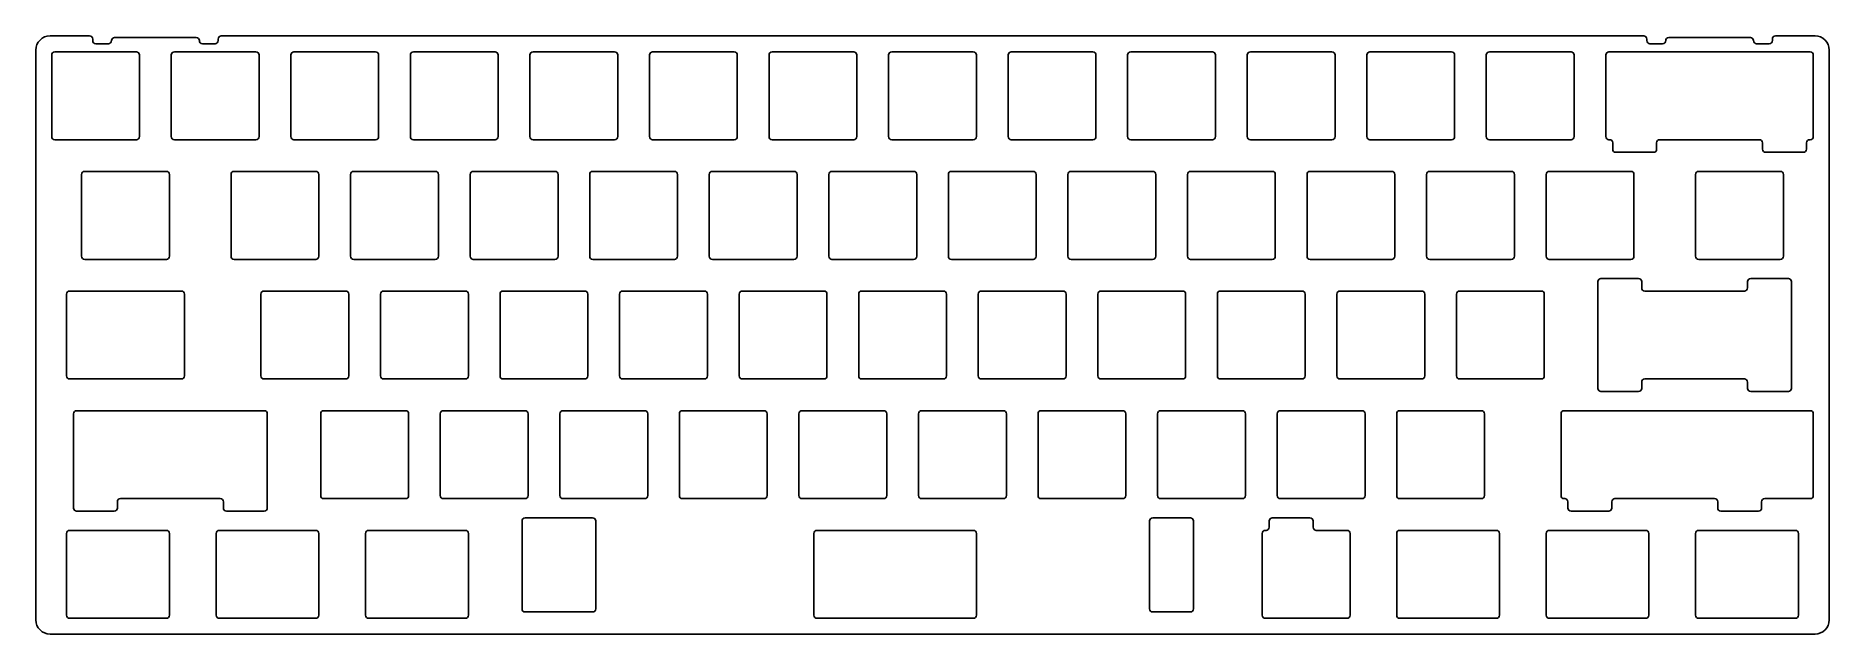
# Model space of a CAD drawing. Extents: x 119 to 404, y 100 to 195.
import ezdxf

# ---------------------------------------------------------------- set-up
doc = ezdxf.new("R2010")
doc.units = 0
doc.header["$LTSCALE"] = 12.7
doc.layers.add('VISIBLE', color=7, linetype='CONTINUOUS')

msp = doc.modelspace()

# ---------------------------------------------------------------- linework, layer by layer
at = {"layer": 'VISIBLE'}
for p, q in [((120.86, 194.97), (127.16, 194.97)), ((127.66, 194.47), (127.66, 194.22)), ((144.16, 194.72), (131.16, 194.72)), ((147.66, 194.47), (147.66, 194.22)), ((148.16, 194.97), (374.81, 194.97)), ((375.31, 194.47), (375.31, 194.22)), ((378.81, 194.72), (391.81, 194.72)), ((395.31, 194.47), (395.31, 194.22)), ((395.81, 194.97), (402.11, 194.97)), ((118.61, 192.72), (118.61, 101.97)), ((121.13, 191.94), (121.13, 178.94)), ((121.63, 192.44), (134.63, 192.44)), ((128.16, 193.72), (130.16, 193.72)), ((135.13, 191.94), (135.13, 178.94)), ((140.18, 191.94), (140.18, 178.94)), ((140.68, 192.44), (153.68, 192.44)), ((147.16, 193.72), (145.16, 193.72)), ((154.18, 191.94), (154.18, 178.94)), ((159.23, 191.94), (159.23, 178.94)), ((159.73, 192.44), (172.73, 192.44)), ((173.23, 191.94), (173.23, 178.94)), ((178.28, 191.94), (178.28, 178.94)), ((178.78, 192.44), (191.78, 192.44)), ((192.28, 191.94), (192.28, 178.94)), ((197.33, 191.94), (197.33, 178.94)), ((197.83, 192.44), (210.83, 192.44)), ((211.33, 191.94), (211.33, 178.94)), ((216.38, 191.94), (216.38, 178.94)), ((216.88, 192.44), (229.88, 192.44)), ((230.38, 191.94), (230.38, 178.94)), ((235.43, 191.94), (235.43, 178.94)), ((235.93, 192.44), (248.93, 192.44)), ((249.43, 191.94), (249.43, 178.94)), ((254.48, 191.94), (254.48, 178.94)), ((254.98, 192.44), (267.98, 192.44)), ((268.48, 191.94), (268.48, 178.94)), ((273.53, 191.94), (273.53, 178.94)), ((274.03, 192.44), (287.03, 192.44)), ((287.53, 191.94), (287.53, 178.94)), ((292.58, 191.94), (292.58, 178.94)), ((293.08, 192.44), (306.08, 192.44)), ((306.58, 191.94), (306.58, 178.94)), ((311.63, 191.94), (311.63, 178.94)), ((312.13, 192.44), (325.13, 192.44)), ((325.63, 191.94), (325.63, 178.94)), ((330.68, 191.94), (330.68, 178.94)), ((331.18, 192.44), (344.18, 192.44)), ((344.68, 191.94), (344.68, 178.94)), ((349.73, 191.94), (349.73, 178.94)), ((350.23, 192.44), (363.23, 192.44)), ((363.73, 191.94), (363.73, 178.94)), ((368.78, 191.94), (368.78, 178.94)), ((369.28, 192.44), (401.33, 192.44)), ((375.81, 193.72), (377.81, 193.72)), ((394.81, 193.72), (392.81, 193.72)), ((401.83, 191.94), (401.83, 178.94)), ((404.36, 192.72), (404.36, 101.97)), ((121.63, 178.44), (134.63, 178.44)), ((140.68, 178.44), (153.68, 178.44)), ((159.73, 178.44), (172.73, 178.44)), ((178.78, 178.44), (191.78, 178.44)), ((197.83, 178.44), (210.83, 178.44)), ((216.88, 178.44), (229.88, 178.44)), ((235.93, 178.44), (248.93, 178.44)), ((254.98, 178.44), (267.98, 178.44)), ((274.03, 178.44), (287.03, 178.44)), ((293.08, 178.44), (306.08, 178.44)), ((312.13, 178.44), (325.13, 178.44)), ((331.18, 178.44), (344.18, 178.44)), ((350.23, 178.44), (363.23, 178.44)), ((369.28, 178.44), (369.37, 178.44)), ((369.87, 177.94), (369.87, 176.94)), ((376.87, 177.94), (376.87, 176.94)), ((377.37, 178.44), (393.25, 178.44)), ((393.75, 177.94), (393.75, 176.94)), ((400.75, 177.94), (400.75, 176.94)), ((401.25, 178.44), (401.33, 178.44)), ((370.37, 176.44), (376.37, 176.44)), ((394.25, 176.44), (400.25, 176.44)), ((125.9, 172.89), (125.9, 159.89)), ((126.4, 173.39), (139.4, 173.39)), ((139.9, 172.89), (139.9, 159.89)), ((149.71, 172.89), (149.71, 159.89)), ((150.21, 173.39), (163.21, 173.39)), ((163.71, 172.89), (163.71, 159.89)), ((168.76, 172.89), (168.76, 159.89)), ((169.26, 173.39), (182.26, 173.39)), ((182.76, 172.89), (182.76, 159.89)), ((187.81, 172.89), (187.81, 159.89)), ((188.31, 173.39), (201.31, 173.39)), ((201.81, 172.89), (201.81, 159.89)), ((206.86, 172.89), (206.86, 159.89)), ((207.36, 173.39), (220.36, 173.39)), ((220.86, 172.89), (220.86, 159.89)), ((225.91, 172.89), (225.91, 159.89)), ((226.41, 173.39), (239.41, 173.39)), ((239.91, 172.89), (239.91, 159.89)), ((244.96, 172.89), (244.96, 159.89)), ((245.46, 173.39), (258.46, 173.39)), ((258.96, 172.89), (258.96, 159.89)), ((264.01, 172.89), (264.01, 159.89)), ((264.51, 173.39), (277.51, 173.39)), ((278.01, 172.89), (278.01, 159.89)), ((283.06, 172.89), (283.06, 159.89)), ((283.56, 173.39), (296.56, 173.39)), ((297.06, 172.89), (297.06, 159.89)), ((302.11, 172.89), (302.11, 159.89)), ((302.61, 173.39), (315.61, 173.39)), ((316.11, 172.89), (316.11, 159.89)), ((321.16, 172.89), (321.16, 159.89)), ((321.66, 173.39), (334.66, 173.39)), ((335.16, 172.89), (335.16, 159.89)), ((340.21, 172.89), (340.21, 159.89)), ((340.71, 173.39), (353.71, 173.39)), ((354.21, 172.89), (354.21, 159.89)), ((359.26, 172.89), (359.26, 159.89)), ((359.76, 173.39), (372.76, 173.39)), ((373.26, 172.89), (373.26, 159.89)), ((383.07, 172.89), (383.07, 159.89)), ((383.57, 173.39), (396.57, 173.39)), ((397.07, 172.89), (397.07, 159.89)), ((126.4, 159.39), (139.4, 159.39)), ((150.21, 159.39), (163.21, 159.39)), ((169.26, 159.39), (182.26, 159.39)), ((188.31, 159.39), (201.31, 159.39)), ((207.36, 159.39), (220.36, 159.39)), ((226.41, 159.39), (239.41, 159.39)), ((245.46, 159.39), (258.46, 159.39)), ((264.51, 159.39), (277.51, 159.39)), ((283.56, 159.39), (296.56, 159.39)), ((302.61, 159.39), (315.61, 159.39)), ((321.66, 159.39), (334.66, 159.39)), ((340.71, 159.39), (353.71, 159.39)), ((359.76, 159.39), (372.76, 159.39)), ((383.57, 159.39), (396.57, 159.39)), ((124.01, 154.34), (141.78, 154.34)), ((154.97, 154.34), (167.97, 154.34)), ((174.02, 154.34), (187.02, 154.34)), ((193.07, 154.34), (206.07, 154.34)), ((212.12, 154.34), (225.12, 154.34)), ((231.17, 154.34), (244.17, 154.34)), ((250.22, 154.34), (263.22, 154.34)), ((269.27, 154.34), (282.27, 154.34)), ((288.32, 154.34), (301.32, 154.34)), ((307.37, 154.34), (320.37, 154.34)), ((326.42, 154.34), (339.42, 154.34)), ((345.47, 154.34), (358.47, 154.34)), ((367.49, 155.84), (367.49, 138.84)), ((373.99, 156.34), (367.99, 156.34)), ((374.49, 154.84), (374.49, 155.84)), ((374.99, 154.34), (390.86, 154.34)), ((391.36, 154.84), (391.36, 155.84)), ((397.86, 156.34), (391.86, 156.34)), ((398.36, 138.84), (398.36, 155.84)), ((123.51, 153.84), (123.51, 140.84)), ((142.28, 153.84), (142.28, 140.84)), ((154.47, 153.84), (154.47, 140.84)), ((168.47, 153.84), (168.47, 140.84)), ((173.52, 153.84), (173.52, 140.84)), ((187.52, 153.84), (187.52, 140.84)), ((192.57, 153.84), (192.57, 140.84)), ((206.57, 153.84), (206.57, 140.84)), ((211.62, 153.84), (211.62, 140.84)), ((225.62, 153.84), (225.62, 140.84)), ((230.67, 153.84), (230.67, 140.84)), ((244.67, 153.84), (244.67, 140.84)), ((249.72, 153.84), (249.72, 140.84)), ((263.72, 153.84), (263.72, 140.84)), ((268.77, 153.84), (268.77, 140.84)), ((282.77, 153.84), (282.77, 140.84)), ((287.82, 153.84), (287.82, 140.84)), ((301.82, 153.84), (301.82, 140.84)), ((306.87, 153.84), (306.87, 140.84)), ((320.87, 153.84), (320.87, 140.84)), ((325.92, 153.84), (325.92, 140.84)), ((339.92, 153.84), (339.92, 140.84)), ((344.97, 153.84), (344.97, 140.84)), ((358.97, 153.84), (358.97, 140.84)), ((124.01, 140.34), (141.78, 140.34)), ((154.97, 140.34), (167.97, 140.34)), ((174.02, 140.34), (187.02, 140.34)), ((193.07, 140.34), (206.07, 140.34)), ((212.12, 140.34), (225.12, 140.34)), ((231.17, 140.34), (244.17, 140.34)), ((250.22, 140.34), (263.22, 140.34)), ((269.27, 140.34), (282.27, 140.34)), ((288.32, 140.34), (301.32, 140.34)), ((307.37, 140.34), (320.37, 140.34)), ((326.42, 140.34), (339.42, 140.34)), ((345.47, 140.34), (358.47, 140.34)), ((374.99, 140.34), (390.86, 140.34)), ((367.99, 138.34), (373.99, 138.34)), ((374.49, 139.84), (374.49, 138.84)), ((391.36, 139.84), (391.36, 138.84)), ((391.86, 138.34), (397.86, 138.34)), ((124.6, 134.79), (124.6, 119.79)), ((125.1, 135.29), (154.98, 135.29)), ((155.48, 134.79), (155.48, 119.79)), ((164, 134.79), (164, 121.79)), ((164.5, 135.29), (177.5, 135.29)), ((178, 134.79), (178, 121.79)), ((183.05, 134.79), (183.05, 121.79)), ((183.55, 135.29), (196.55, 135.29)), ((197.05, 134.79), (197.05, 121.79)), ((202.1, 134.79), (202.1, 121.79)), ((202.6, 135.29), (215.6, 135.29)), ((216.1, 134.79), (216.1, 121.79)), ((221.15, 134.79), (221.15, 121.79)), ((221.65, 135.29), (234.65, 135.29)), ((235.15, 134.79), (235.15, 121.79)), ((240.2, 134.79), (240.2, 121.79)), ((240.7, 135.29), (253.7, 135.29)), ((254.2, 134.79), (254.2, 121.79)), ((259.25, 134.79), (259.25, 121.79)), ((259.75, 135.29), (272.75, 135.29)), ((273.25, 134.79), (273.25, 121.79)), ((278.3, 134.79), (278.3, 121.79)), ((278.8, 135.29), (291.8, 135.29)), ((292.3, 134.79), (292.3, 121.79)), ((297.35, 134.79), (297.35, 121.79)), ((297.85, 135.29), (310.85, 135.29)), ((311.35, 134.79), (311.35, 121.79)), ((316.4, 134.79), (316.4, 121.79)), ((316.9, 135.29), (329.9, 135.29)), ((330.4, 134.79), (330.4, 121.79)), ((335.45, 134.79), (335.45, 121.79)), ((335.95, 135.29), (348.95, 135.29)), ((349.45, 134.79), (349.45, 121.79)), ((361.64, 134.79), (361.64, 121.79)), ((362.14, 135.29), (401.33, 135.29)), ((401.83, 134.79), (401.83, 121.79)), ((131.6, 120.79), (131.6, 119.79)), ((132.1, 121.29), (147.98, 121.29)), ((148.48, 120.79), (148.48, 119.79)), ((164.5, 121.29), (177.5, 121.29)), ((183.55, 121.29), (196.55, 121.29)), ((202.6, 121.29), (215.6, 121.29)), ((221.65, 121.29), (234.65, 121.29)), ((240.7, 121.29), (253.7, 121.29)), ((259.75, 121.29), (272.75, 121.29)), ((278.8, 121.29), (291.8, 121.29)), ((297.85, 121.29), (310.85, 121.29)), ((316.9, 121.29), (329.9, 121.29)), ((335.95, 121.29), (348.95, 121.29)), ((362.14, 121.29), (362.23, 121.29)), ((362.73, 120.79), (362.73, 119.79)), ((369.73, 120.79), (369.73, 119.79)), ((370.23, 121.29), (386.1, 121.29)), ((386.6, 120.79), (386.6, 119.79)), ((393.6, 120.79), (393.6, 119.79)), ((394.1, 121.29), (401.33, 121.29)), ((125.1, 119.29), (131.1, 119.29)), ((148.98, 119.29), (154.98, 119.29)), ((196.08, 103.74), (196.08, 117.74)), ((207.33, 118.24), (196.58, 118.24)), ((207.83, 103.74), (207.83, 117.74)), ((296.08, 103.74), (296.08, 117.74)), ((302.58, 118.24), (296.58, 118.24)), ((303.08, 103.74), (303.08, 117.74)), ((315.13, 116.74), (315.13, 117.74)), ((321.63, 118.24), (315.63, 118.24)), ((322.13, 116.74), (322.13, 117.74)), ((363.23, 119.29), (369.23, 119.29)), ((387.1, 119.29), (393.1, 119.29)), ((123.51, 115.74), (123.51, 102.74)), ((124.01, 116.24), (139.4, 116.24)), ((139.9, 115.74), (139.9, 102.74)), ((147.33, 115.74), (147.33, 102.74)), ((147.83, 116.24), (163.21, 116.24)), ((163.71, 115.74), (163.71, 102.74)), ((171.14, 115.74), (171.14, 102.74)), ((171.64, 116.24), (187.02, 116.24)), ((187.52, 115.74), (187.52, 102.74)), ((242.58, 115.74), (242.58, 102.74)), ((243.08, 116.24), (267.98, 116.24)), ((268.48, 115.74), (268.48, 102.74)), ((314.01, 115.74), (314.01, 102.74)), ((314.51, 116.24), (314.63, 116.24)), ((322.63, 116.24), (327.51, 116.24)), ((328.01, 115.74), (328.01, 102.74)), ((335.45, 115.74), (335.45, 102.74)), ((335.95, 116.24), (351.33, 116.24)), ((351.83, 115.74), (351.83, 102.74)), ((359.26, 115.74), (359.26, 102.74)), ((359.76, 116.24), (375.14, 116.24)), ((375.64, 115.74), (375.64, 102.74)), ((383.07, 115.74), (383.07, 102.74)), ((383.57, 116.24), (398.95, 116.24)), ((399.45, 115.74), (399.45, 102.74)), ((207.33, 103.24), (196.58, 103.24)), ((302.58, 103.24), (296.58, 103.24)), ((124.01, 102.24), (139.4, 102.24)), ((147.83, 102.24), (163.21, 102.24)), ((171.64, 102.24), (187.02, 102.24)), ((243.08, 102.24), (267.98, 102.24)), ((314.51, 102.24), (327.51, 102.24)), ((335.95, 102.24), (351.33, 102.24)), ((359.76, 102.24), (375.14, 102.24)), ((383.57, 102.24), (398.95, 102.24)), ((120.86, 99.72), (402.11, 99.72))]:
    msp.add_line(p, q, dxfattribs=at)
for centre, radius, start, end in [((120.86, 192.72), 2.25, 90, 180), ((127.16, 194.47), 0.5, 0, 90), ((131.16, 194.22), 0.5, 90, 180), ((144.16, 194.22), 0.5, 0, 90), ((148.16, 194.47), 0.5, 90, 180), ((374.81, 194.47), 0.5, 0, 90), ((378.81, 194.22), 0.5, 90, 180), ((391.81, 194.22), 0.5, 0, 90), ((395.81, 194.47), 0.5, 90, 180), ((402.11, 192.72), 2.25, 0, 90), ((121.63, 191.94), 0.5, 90, 180), ((128.16, 194.22), 0.5, 180, 270), ((130.16, 194.22), 0.5, 270, 0), ((134.63, 191.94), 0.5, 0, 90), ((140.68, 191.94), 0.5, 90, 180), ((145.16, 194.22), 0.5, 180, 270), ((147.16, 194.22), 0.5, 270, 0), ((153.68, 191.94), 0.5, 0, 90), ((159.73, 191.94), 0.5, 90, 180), ((172.73, 191.94), 0.5, 0, 90), ((178.78, 191.94), 0.5, 90, 180), ((191.78, 191.94), 0.5, 0, 90), ((197.83, 191.94), 0.5, 90, 180), ((210.83, 191.94), 0.5, 0, 90), ((216.88, 191.94), 0.5, 90, 180), ((229.88, 191.94), 0.5, 0, 90), ((235.93, 191.94), 0.5, 90, 180), ((248.93, 191.94), 0.5, 0, 90), ((254.98, 191.94), 0.5, 90, 180), ((267.98, 191.94), 0.5, 0, 90), ((274.03, 191.94), 0.5, 90, 180), ((287.03, 191.94), 0.5, 0, 90), ((293.08, 191.94), 0.5, 90, 180), ((306.08, 191.94), 0.5, 0, 90), ((312.13, 191.94), 0.5, 90, 180), ((325.13, 191.94), 0.5, 0, 90), ((331.18, 191.94), 0.5, 90, 180), ((344.18, 191.94), 0.5, 0, 90), ((350.23, 191.94), 0.5, 90, 180), ((363.23, 191.94), 0.5, 0, 90), ((369.28, 191.94), 0.5, 90, 180), ((375.81, 194.22), 0.5, 180, 270), ((377.81, 194.22), 0.5, 270, 0), ((392.81, 194.22), 0.5, 180, 270), ((394.81, 194.22), 0.5, 270, 0), ((401.33, 191.94), 0.5, 0, 90), ((121.63, 178.94), 0.5, 180, 270), ((134.63, 178.94), 0.5, 270, 0), ((140.68, 178.94), 0.5, 180, 270), ((153.68, 178.94), 0.5, 270, 0), ((159.73, 178.94), 0.5, 180, 270), ((172.73, 178.94), 0.5, 270, 0), ((178.78, 178.94), 0.5, 180, 270), ((191.78, 178.94), 0.5, 270, 0), ((197.83, 178.94), 0.5, 180, 270), ((210.83, 178.94), 0.5, 270, 0), ((216.88, 178.94), 0.5, 180, 270), ((229.88, 178.94), 0.5, 270, 0), ((235.93, 178.94), 0.5, 180, 270), ((248.93, 178.94), 0.5, 270, 0), ((254.98, 178.94), 0.5, 180, 270), ((267.98, 178.94), 0.5, 270, 0), ((274.03, 178.94), 0.5, 180, 270), ((287.03, 178.94), 0.5, 270, 0), ((293.08, 178.94), 0.5, 180, 270), ((306.08, 178.94), 0.5, 270, 0), ((312.13, 178.94), 0.5, 180, 270), ((325.13, 178.94), 0.5, 270, 0), ((331.18, 178.94), 0.5, 180, 270), ((344.18, 178.94), 0.5, 270, 0), ((350.23, 178.94), 0.5, 180, 270), ((363.23, 178.94), 0.5, 270, 0), ((369.28, 178.94), 0.5, 180, 270), ((369.37, 177.94), 0.5, 0, 90), ((377.37, 177.94), 0.5, 90, 180), ((393.25, 177.94), 0.5, 0, 90), ((401.25, 177.94), 0.5, 90, 180), ((401.33, 178.94), 0.5, 270, 0), ((370.37, 176.94), 0.5, 180, 270), ((376.37, 176.94), 0.5, 270, 0), ((394.25, 176.94), 0.5, 180, 270), ((400.25, 176.94), 0.5, 270, 0), ((126.4, 172.89), 0.5, 90, 180), ((139.4, 172.89), 0.5, 0, 90), ((150.21, 172.89), 0.5, 90, 180), ((163.21, 172.89), 0.5, 0, 90), ((169.26, 172.89), 0.5, 90, 180), ((182.26, 172.89), 0.5, 0, 90), ((188.31, 172.89), 0.5, 90, 180), ((201.31, 172.89), 0.5, 0, 90), ((207.36, 172.89), 0.5, 90, 180), ((220.36, 172.89), 0.5, 0, 90), ((226.41, 172.89), 0.5, 90, 180), ((239.41, 172.89), 0.5, 0, 90), ((245.46, 172.89), 0.5, 90, 180), ((258.46, 172.89), 0.5, 0, 90), ((264.51, 172.89), 0.5, 90, 180), ((277.51, 172.89), 0.5, 0, 90), ((283.56, 172.89), 0.5, 90, 180), ((296.56, 172.89), 0.5, 0, 90), ((302.61, 172.89), 0.5, 90, 180), ((315.61, 172.89), 0.5, 0, 90), ((321.66, 172.89), 0.5, 90, 180), ((334.66, 172.89), 0.5, 0, 90), ((340.71, 172.89), 0.5, 90, 180), ((353.71, 172.89), 0.5, 0, 90), ((359.76, 172.89), 0.5, 90, 180), ((372.76, 172.89), 0.5, 0, 90), ((383.57, 172.89), 0.5, 90, 180), ((396.57, 172.89), 0.5, 0, 90), ((126.4, 159.89), 0.5, 180, 270), ((139.4, 159.89), 0.5, 270, 0), ((150.21, 159.89), 0.5, 180, 270), ((163.21, 159.89), 0.5, 270, 0), ((169.26, 159.89), 0.5, 180, 270), ((182.26, 159.89), 0.5, 270, 0), ((188.31, 159.89), 0.5, 180, 270), ((201.31, 159.89), 0.5, 270, 0), ((207.36, 159.89), 0.5, 180, 270), ((220.36, 159.89), 0.5, 270, 0), ((226.41, 159.89), 0.5, 180, 270), ((239.41, 159.89), 0.5, 270, 0), ((245.46, 159.89), 0.5, 180, 270), ((258.46, 159.89), 0.5, 270, 0), ((264.51, 159.89), 0.5, 180, 270), ((277.51, 159.89), 0.5, 270, 0), ((283.56, 159.89), 0.5, 180, 270), ((296.56, 159.89), 0.5, 270, 0), ((302.61, 159.89), 0.5, 180, 270), ((315.61, 159.89), 0.5, 270, 0), ((321.66, 159.89), 0.5, 180, 270), ((334.66, 159.89), 0.5, 270, 0), ((340.71, 159.89), 0.5, 180, 270), ((353.71, 159.89), 0.5, 270, 0), ((359.76, 159.89), 0.5, 180, 270), ((372.76, 159.89), 0.5, 270, 0), ((383.57, 159.89), 0.5, 180, 270), ((396.57, 159.89), 0.5, 270, 0), ((124.01, 153.84), 0.5, 90, 180), ((141.78, 153.84), 0.5, 0, 90), ((154.97, 153.84), 0.5, 90, 180), ((167.97, 153.84), 0.5, 0, 90), ((174.02, 153.84), 0.5, 90, 180), ((187.02, 153.84), 0.5, 0, 90), ((193.07, 153.84), 0.5, 90, 180), ((206.07, 153.84), 0.5, 0, 90), ((212.12, 153.84), 0.5, 90, 180), ((225.12, 153.84), 0.5, 0, 90), ((231.17, 153.84), 0.5, 90, 180), ((244.17, 153.84), 0.5, 0, 90), ((250.22, 153.84), 0.5, 90, 180), ((263.22, 153.84), 0.5, 0, 90), ((269.27, 153.84), 0.5, 90, 180), ((282.27, 153.84), 0.5, 0, 90), ((288.32, 153.84), 0.5, 90, 180), ((301.32, 153.84), 0.5, 0, 90), ((307.37, 153.84), 0.5, 90, 180), ((320.37, 153.84), 0.5, 0, 90), ((326.42, 153.84), 0.5, 90, 180), ((339.42, 153.84), 0.5, 0, 90), ((345.47, 153.84), 0.5, 90, 180), ((358.47, 153.84), 0.5, 0, 90), ((367.99, 155.84), 0.5, 90, 180), ((373.99, 155.84), 0.5, 0, 90), ((374.99, 154.84), 0.5, 180, 270), ((390.86, 154.84), 0.5, 270, 0), ((391.86, 155.84), 0.5, 90, 180), ((397.86, 155.84), 0.5, 0, 90), ((124.01, 140.84), 0.5, 180, 270), ((141.78, 140.84), 0.5, 270, 0), ((154.97, 140.84), 0.5, 180, 270), ((167.97, 140.84), 0.5, 270, 0), ((174.02, 140.84), 0.5, 180, 270), ((187.02, 140.84), 0.5, 270, 0), ((193.07, 140.84), 0.5, 180, 270), ((206.07, 140.84), 0.5, 270, 0), ((212.12, 140.84), 0.5, 180, 270), ((225.12, 140.84), 0.5, 270, 0), ((231.17, 140.84), 0.5, 180, 270), ((244.17, 140.84), 0.5, 270, 0), ((250.22, 140.84), 0.5, 180, 270), ((263.22, 140.84), 0.5, 270, 0), ((269.27, 140.84), 0.5, 180, 270), ((282.27, 140.84), 0.5, 270, 0), ((288.32, 140.84), 0.5, 180, 270), ((301.32, 140.84), 0.5, 270, 0), ((307.37, 140.84), 0.5, 180, 270), ((320.37, 140.84), 0.5, 270, 0), ((326.42, 140.84), 0.5, 180, 270), ((339.42, 140.84), 0.5, 270, 0), ((345.47, 140.84), 0.5, 180, 270), ((358.47, 140.84), 0.5, 270, 0), ((374.99, 139.84), 0.5, 90, 180), ((390.86, 139.84), 0.5, 0, 90), ((367.99, 138.84), 0.5, 180, 270), ((373.99, 138.84), 0.5, 270, 0), ((391.86, 138.84), 0.5, 180, 270), ((397.86, 138.84), 0.5, 270, 0), ((125.1, 134.79), 0.5, 90, 180), ((154.98, 134.79), 0.5, 0, 90), ((164.5, 134.79), 0.5, 90, 180), ((177.5, 134.79), 0.5, 0, 90), ((183.55, 134.79), 0.5, 90, 180), ((196.55, 134.79), 0.5, 0, 90), ((202.6, 134.79), 0.5, 90, 180), ((215.6, 134.79), 0.5, 0, 90), ((221.65, 134.79), 0.5, 90, 180), ((234.65, 134.79), 0.5, 0, 90), ((240.7, 134.79), 0.5, 90, 180), ((253.7, 134.79), 0.5, 0, 90), ((259.75, 134.79), 0.5, 90, 180), ((272.75, 134.79), 0.5, 0, 90), ((278.8, 134.79), 0.5, 90, 180), ((291.8, 134.79), 0.5, 0, 90), ((297.85, 134.79), 0.5, 90, 180), ((310.85, 134.79), 0.5, 0, 90), ((316.9, 134.79), 0.5, 90, 180), ((329.9, 134.79), 0.5, 0, 90), ((335.95, 134.79), 0.5, 90, 180), ((348.95, 134.79), 0.5, 0, 90), ((362.14, 134.79), 0.5, 90, 180), ((401.33, 134.79), 0.5, 0, 90), ((132.1, 120.79), 0.5, 90, 180), ((147.98, 120.79), 0.5, 0, 90), ((164.5, 121.79), 0.5, 180, 270), ((177.5, 121.79), 0.5, 270, 0), ((183.55, 121.79), 0.5, 180, 270), ((196.55, 121.79), 0.5, 270, 0), ((202.6, 121.79), 0.5, 180, 270), ((215.6, 121.79), 0.5, 270, 0), ((221.65, 121.79), 0.5, 180, 270), ((234.65, 121.79), 0.5, 270, 0), ((240.7, 121.79), 0.5, 180, 270), ((253.7, 121.79), 0.5, 270, 0), ((259.75, 121.79), 0.5, 180, 270), ((272.75, 121.79), 0.5, 270, 0), ((278.8, 121.79), 0.5, 180, 270), ((291.8, 121.79), 0.5, 270, 0), ((297.85, 121.79), 0.5, 180, 270), ((310.85, 121.79), 0.5, 270, 0), ((316.9, 121.79), 0.5, 180, 270), ((329.9, 121.79), 0.5, 270, 0), ((335.95, 121.79), 0.5, 180, 270), ((348.95, 121.79), 0.5, 270, 0), ((362.14, 121.79), 0.5, 180, 270), ((362.23, 120.79), 0.5, 0, 90), ((370.23, 120.79), 0.5, 90, 180), ((386.1, 120.79), 0.5, 0, 90), ((394.1, 120.79), 0.5, 90, 180), ((401.33, 121.79), 0.5, 270, 0), ((125.1, 119.79), 0.5, 180, 270), ((131.1, 119.79), 0.5, 270, 0), ((148.98, 119.79), 0.5, 180, 270), ((154.98, 119.79), 0.5, 270, 0), ((196.58, 117.74), 0.5, 90, 180), ((207.33, 117.74), 0.5, 0, 90), ((296.58, 117.74), 0.5, 90, 180), ((302.58, 117.74), 0.5, 0, 90), ((315.63, 117.74), 0.5, 90, 180), ((321.63, 117.74), 0.5, 0, 90), ((363.23, 119.79), 0.5, 180, 270), ((369.23, 119.79), 0.5, 270, 0), ((387.1, 119.79), 0.5, 180, 270), ((393.1, 119.79), 0.5, 270, 0), ((124.01, 115.74), 0.5, 90, 180), ((139.4, 115.74), 0.5, 0, 90), ((147.83, 115.74), 0.5, 90, 180), ((163.21, 115.74), 0.5, 0, 90), ((171.64, 115.74), 0.5, 90, 180), ((187.02, 115.74), 0.5, 0, 90), ((243.08, 115.74), 0.5, 90, 180), ((267.98, 115.74), 0.5, 0, 90), ((314.51, 115.74), 0.5, 90, 180), ((314.63, 116.74), 0.5, 270, 0), ((322.63, 116.74), 0.5, 180, 270), ((327.51, 115.74), 0.5, 0, 90), ((335.95, 115.74), 0.5, 90, 180), ((351.33, 115.74), 0.5, 0, 90), ((359.76, 115.74), 0.5, 90, 180), ((375.14, 115.74), 0.5, 0, 90), ((383.57, 115.74), 0.5, 90, 180), ((398.95, 115.74), 0.5, 0, 90), ((196.58, 103.74), 0.5, 180, 270), ((207.33, 103.74), 0.5, 270, 0), ((296.58, 103.74), 0.5, 180, 270), ((302.58, 103.74), 0.5, 270, 0), ((120.86, 101.97), 2.25, 180, 270), ((124.01, 102.74), 0.5, 180, 270), ((139.4, 102.74), 0.5, 270, 0), ((147.83, 102.74), 0.5, 180, 270), ((163.21, 102.74), 0.5, 270, 0), ((171.64, 102.74), 0.5, 180, 270), ((187.02, 102.74), 0.5, 270, 0), ((243.08, 102.74), 0.5, 180, 270), ((267.98, 102.74), 0.5, 270, 0), ((314.51, 102.74), 0.5, 180, 270), ((327.51, 102.74), 0.5, 270, 0), ((335.95, 102.74), 0.5, 180, 270), ((351.33, 102.74), 0.5, 270, 0), ((359.76, 102.74), 0.5, 180, 270), ((375.14, 102.74), 0.5, 270, 0), ((383.57, 102.74), 0.5, 180, 270), ((398.95, 102.74), 0.5, 270, 0), ((402.11, 101.97), 2.25, 270, 0)]:
    msp.add_arc(centre, radius, start, end, dxfattribs=at)

doc.saveas('drawing.dxf')
